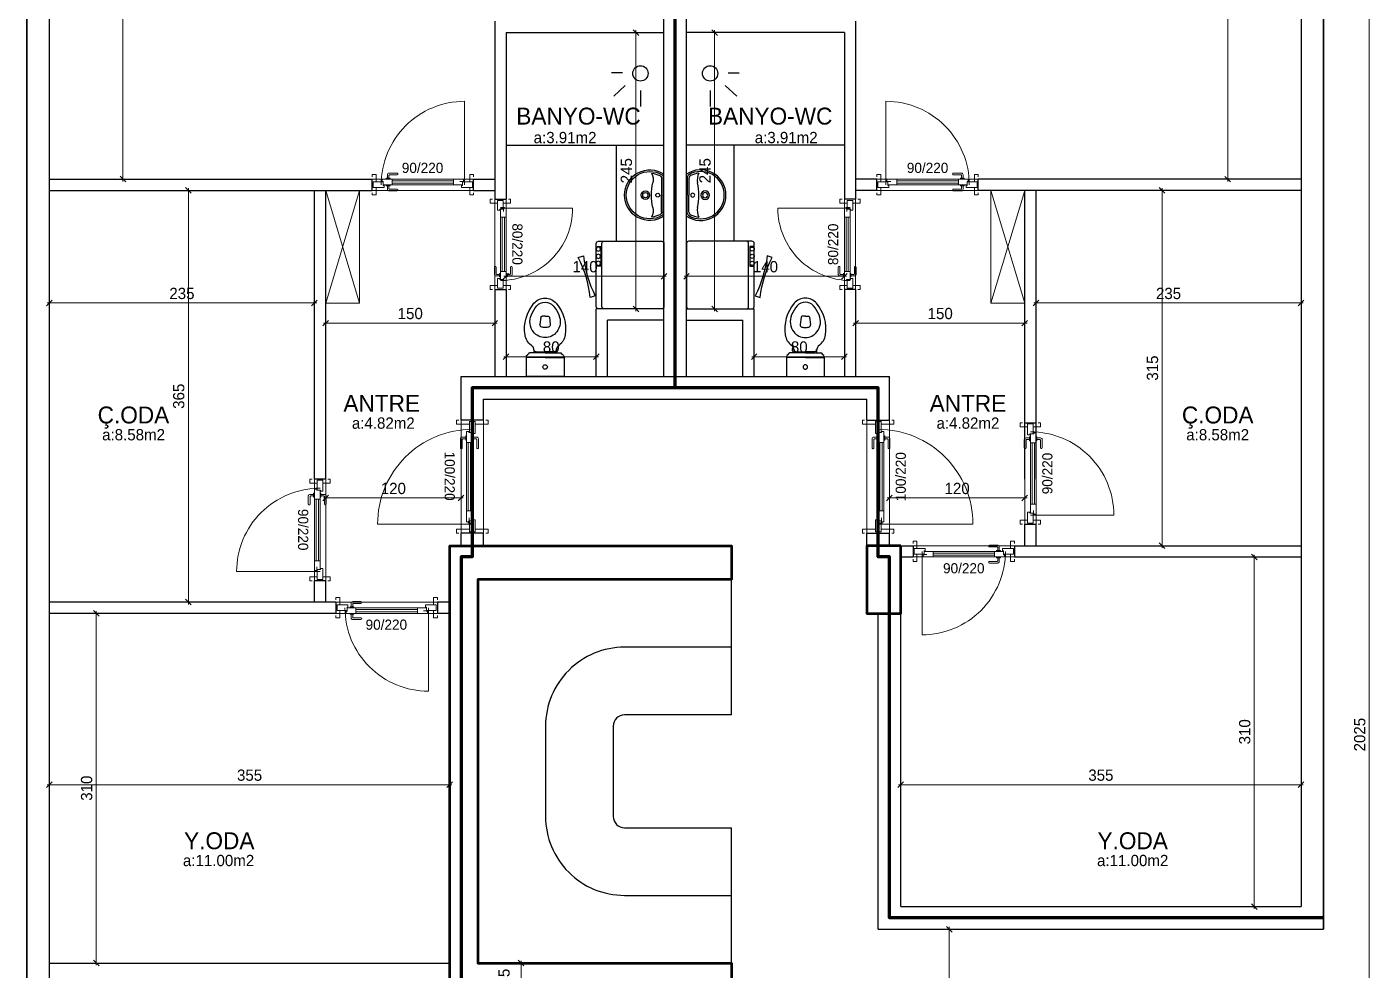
# Model space of a CAD drawing. Header units: centimetres. Extents: x 562865 to 1310255, y -148070 to 32737.
# Drawn here: x 588820 to 590013, y -4711 to -3875 of the extents above; entities that cross this region are included whole.
import ezdxf
from ezdxf.enums import TextEntityAlignment as Align

# ---------------------------------------------------------------- set-up
doc = ezdxf.new("R2010")
doc.units = ezdxf.units.CM
doc.header["$LTSCALE"] = 2.5
doc.linetypes.add('DASHED', pattern=[0.25, 0.125, -0.125])
doc.layers.get('0').update_dxf_attribs({"color": 86})
for name, color, linetype, lineweight in [('1', 126, 'Continuous', 25), ('DUVAR', 4, 'Continuous', 30), ('duvar-kesim', 7, 'Continuous', 0), ('GÖRÜNÜŞLER', 96, 'Continuous', 25), ('iç ölçü', 106, 'Continuous', 18), ('kapi', 9, 'Continuous', 0), ('kolon', 1, 'Continuous', 53)]:
    doc.layers.add(name, color=color, linetype=linetype, lineweight=lineweight)
for name, color, linetype in [('alan', 7, 'Continuous'), ('kapi-yazi', 7, 'Continuous'), ('mahal', 7, 'Continuous'), ('MERBAS', 231, 'Continuous')]:
    doc.layers.add(name, color=color, linetype=linetype)
doc.styles.add('PINAR', font='comic.ttf')
doc.dimstyles.new('TEMİZ ÖLÇÜ', dxfattribs={"dimtxt": 10, "dimasz": 5, "dimexe": 1.8, "dimexo": 0.625, "dimgap": 3, "dimtad": 1, "dimdec": 0, "dimrnd": 0.5, "dimzin": 1, "dimdsep": 46, "dimtxsty": 'PINAR', "dimblk": 'OBLIQUE', "dimcen": 0.9, "dimdle": 2, "dimclrd": 256, "dimclre": 256, "dimclrt": 7, "dimadec": 0, "dimazin": 0, "dimtfac": 1, "dimtdec": 0, "dimtofl": 0, "dimtmove": 2, "dimatfit": 2, "dimfxl": 10, "dimfxlon": 1, "dimlwd": -1, "dimlwe": -1, "dimarcsym": 0})

# ---------------------------------------------------------------- blocks, each defined once
blk = doc.blocks.new('_Oblique')
at = {"color": 0, "linetype": 'ByBlock', "lineweight": -2}
blk.add_line((-0.5, -0.5), (0.5, 0.5), dxfattribs=at)
blk = doc.blocks.new('*D299')
at = {"layer": 'Defpoints', "color": 0}
for p in [(589253.9, -4704.5), (589258.1, -4704.5), (589253.9, -4729.5)]:
    blk.add_point(p, dxfattribs=at)
at = {"layer": 'iç ölçü'}
for p, q in [((589254.5, -4704.5), (589259.9, -4704.5)), ((589258.1, -4731.5), (589258.1, -4702.5)), ((589254.5, -4729.5), (589259.9, -4729.5))]:
    blk.add_line(p, q, dxfattribs=at)
at = {"layer": 'iç ölçü', "linetype": 'ByBlock', "xscale": 5, "yscale": 5, "zscale": 5}
for p, rotation in [((589258.1, -4704.5), 90), ((589258.1, -4729.5), 270)]:
    blk.add_blockref('_Oblique', p, dxfattribs=dict(at, rotation=rotation))
at = {"layer": 'iç ölçü', "color": 7, "insert": (589243, -4717), "char_height": 10, "attachment_point": 5, "rotation": 90, "style": 'PINAR'}
blk.add_mtext('25', dxfattribs=at)
blk = doc.blocks.new('Klozet-1')
for p, q in [((16.75, 0), (-16.75, 0)), ((16.75, -17.5), (16.75, 0)), ((-16.75, -17.5), (-16.75, 0)), ((0, -17), (-16.75, -17)), ((0, -21), (-13.8398, -21)), ((-10, -23), (-10, -21)), ((-8.0157, -22.0272), (0, -22.0272)), ((0, -17), (16.75, -17)), ((0, -21), (13.8397, -21)), ((8.0156, -22.0272), (0, -22.0272)), ((10, -23), (10, -21)), ((-3.7475, -52.5499), (-4.5772, -46.068)), ((3.7475, -52.5499), (4.5771, -46.068)), ((0, -53.5), (-2.7488, -53.5)), ((0, -53.5), (2.7487, -53.5))]:
    blk.add_line(p, q)
for centre, radius, start, end in [((0, -8.5), 2, 90, 270), ((0, -8.5), 2, 270, 90), ((-14.75, -17.5), 2, 180, 245.214224), ((-16.6366, -21.5854), 2.5, 21.212156, 65.214224), ((-13.8398, -20.5), 0.5, 201.212156, 270), ((-16, -23), 6, 306.869898, 0), ((-8.0157, -24.0272), 2, 90, 176.416678), ((8.0156, -24.0272), 2, 3.583322, 90), ((16, -23), 6, 180, 233.130102), ((13.8397, -20.5), 0.5, 270, 338.787844), ((16.6365, -21.5854), 2.5, 114.785776, 158.787844), ((14.75, -17.5), 2, 294.785776, 0), ((-4, -39), 14, 126.869898, 171.135952), ((0, -47.5), 13, 90, 142.16423), ((0, -47.5), 13, 37.83577, 90), ((4, -39), 14, 8.864048, 53.130102), ((16.7492, -42.2359), 35, 171.135952, 220.418686), ((1.5795, -48.7268), 15, 142.16423, 203.165473), ((-2.5933, -45.8141), 2, 103.10266, 187.293703), ((0.8071, -60.4236), 17, 92.721352, 103.10266), ((-0.8072, -60.4236), 17, 76.89734, 87.278648), ((2.5933, -45.8141), 2, 352.706297, 76.89734), ((-16.7492, -42.2359), 35, 319.581314, 8.864048), ((-1.5796, -48.7268), 15, 336.834527, 37.83577), ((16.7492, -42.2359), 31.5, 203.165473, 220.418686), ((-2.7488, -52.5), 1, 182.862405, 270), ((2.7487, -52.5), 1, 270, 357.137595), ((-16.7492, -42.2359), 31.5, 319.581314, 336.834527), ((0, -56.5), 13, 220.418686, 270), ((0, -56.5), 9.5, 220.418686, 270), ((0, -56.5), 9.5, 270, 319.581314), ((0, -56.5), 13, 270, 319.581314)]:
    blk.add_arc(centre, radius, start, end)
blk = doc.blocks.new('Lav-1')
for p, q in [((-18.7083, 0), (18.7083, 0)), ((-15.105, -2.2), (0, -2.2)), ((15.105, -2.2), (0, -2.2))]:
    blk.add_line(p, q)
at = {"color": 8}
for p in [(-15.9925, -0.7), (15.9925, -0.7)]:
    blk.add_line(p, (0, -0.7), dxfattribs=at)
for centre, radius, start, end in [((0, -12.5), 22.5, 146.251011, 270), ((0, -12.5), 22.5, 270, 33.748989), ((0, -12.5), 19.5, 152.688782, 175.764074), ((-13.5377, -21.504), 12, 77.387843, 119.499625), ((-15.105, -4.7), 2.5, 90, 152.688782), ((0, 39), 50, 257.387843, 270), ((0, 39), 50, 270, 282.612157), ((13.5377, -21.504), 12, 60.500375, 102.612157), ((15.105, -4.7), 2.5, 27.311218, 90), ((0, -12.5), 19.5, 4.235926, 27.311218)]:
    blk.add_arc(centre, radius, start, end)
for centre, radius, start, end in [((0, -12.5), 21, 149.821029, 270), ((-15.9925, -3.2), 2.5, 90, 149.821029), ((0, -5.5), 1.75, 90, 270), ((0, -12.5), 21, 270, 30.178971), ((0, -5.5), 1.75, 270, 90), ((15.9925, -3.2), 2.5, 30.178971, 90), ((0, -16.5), 3.75, 90, 270), ((0, -16.5), 2.3, 90, 270), ((0, -16.5), 3.75, 270, 90), ((0, -16.5), 2.3, 270, 90)]:
    blk.add_arc(centre, radius, start, end, dxfattribs=at)
blk = doc.blocks.new('C.Mak')
at = {"color": 8}
for p, q in [((25.7, -56.1), (8.1, -56.1)), ((8.1, -56.1), (8.1, -59.3)), ((25.7, -59.3), (25.7, -56.1))]:
    blk.add_line(p, q, dxfattribs=at)
blk.add_lwpolyline([(-27.7, 0, 0.414214), (-29.7, -2), (-29.7, -58, 0.414214), (-27.7, -60), (28.2, -60, 0.414214), (30.3, -58), (30.3, -2, 0.414214), (28.2, 0)], format="xyb", close=True)
blk.add_lwpolyline([(-29.7, -53, 0.414214), (-27.7, -55), (28.2, -55, 0.414214), (30.3, -53)], format="xyb")
blk.add_lwpolyline([(15.9, -76), (17.2, -71.4, -0.091234), (-18.2, -60.9), (-19.5, -65.4, -0.091234)], format="xyb", close=True, dxfattribs=at)
for centre in [(10.7, -58.2), (16.9, -58.2), (23.3, -58.2)]:
    blk.add_circle(centre, 1.82, dxfattribs=at)
blk = doc.blocks.new('fm-door1')
at = {"linetype": 'Continuous'}
for p, q in [((0, 25), (0, -25)), ((100, 25), (0, 25)), ((80, 32), (80, 0)), ((84, 28), (128, 28)), ((90, 50), (910, 50)), ((90, 50), (90, 30)), ((100, 30), (90, 30)), ((100, 30), (100, -5)), ((100, 30), (100, -5)), ((100, 0), (900, 0)), ((190, 50), (190, 0)), ((810, 50), (810, 0)), ((910, 30), (900, 30)), ((900, 30), (900, -5)), ((900, 25), (1000, 25)), ((910, 50), (910, 30)), ((1000, 25), (1000, -25)), ((110, -25), (0, -25)), ((100, -5), (110, -5)), ((110, -5), (100, -5)), ((110, -5), (110, -25)), ((110, -25), (110, -5)), ((890, -25), (890, -5)), ((890, -5), (900, -5)), ((890, -25), (1000, -25))]:
    blk.add_line(p, q, dxfattribs=at)
at = {"color": 8, "linetype": 'Continuous'}
for p, q in [((190, 35), (810, 35)), ((190, 15), (810, 15))]:
    blk.add_line(p, q, dxfattribs=at)
at = {"linetype": 'Continuous'}
for points in [[(858, 58), (858, 89, 0.414214), (842, 104), (759, 104, 1), (759, 89), (835, 89, -0.414214), (842, 81), (842, 58)], [(858, -8), (858, -39, -0.414214), (842, -54), (759, -54, -1), (759, -39), (835, -39, 0.414214), (842, -31), (842, -8)]]:
    blk.add_lwpolyline(points, format="xyb", dxfattribs=at)
for points in [[(869, 50), (869, 58), (831, 58), (831, 50)], [(869, 0), (869, -8), (831, -8), (831, 0)]]:
    blk.add_lwpolyline(points, dxfattribs=at)
blk.add_circle((84, 32), 4.26, dxfattribs=at)
blk = doc.blocks.new('*D288')
at = {"layer": 'Defpoints', "color": 0}
for p in [(589714.8, -4109.4), (589949.8, -4109.4), (589949.8, -4119.3)]:
    blk.add_point(p, dxfattribs=at)
at = {"layer": 'iç ölçü'}
for p, q in [((589714.8, -4114.3), (589714.8, -4121.1)), ((589949.8, -4114.3), (589949.8, -4121.1)), ((589712.8, -4119.3), (589951.8, -4119.3))]:
    blk.add_line(p, q, dxfattribs=at)
at = {"layer": 'iç ölçü', "linetype": 'ByBlock', "xscale": 5, "yscale": 5, "zscale": 5, "rotation": 180}
blk.add_blockref('_Oblique', (589714.8, -4119.3), dxfattribs=at)
at = {"layer": 'iç ölçü', "linetype": 'ByBlock', "xscale": 5, "yscale": 5, "zscale": 5}
blk.add_blockref('_Oblique', (589949.8, -4119.3), dxfattribs=at)
at = {"layer": 'iç ölçü', "color": 7, "insert": (589832.3, -4110.9), "char_height": 10, "attachment_point": 5, "style": 'PINAR'}
blk.add_mtext('235', dxfattribs=at)
blk = doc.blocks.new('*D289')
at = {"layer": 'Defpoints', "color": 0}
for p in [(589897.3, -4019.5), (589826.6, -4334.5), (589897.3, -4334.5)]:
    blk.add_point(p, dxfattribs=at)
at = {"layer": 'iç ölçü'}
for p, q in [((589831.6, -4019.5), (589824.8, -4019.5)), ((589826.6, -4017.5), (589826.6, -4336.5)), ((589831.6, -4334.5), (589824.8, -4334.5))]:
    blk.add_line(p, q, dxfattribs=at)
at = {"layer": 'iç ölçü', "linetype": 'ByBlock', "xscale": 5, "yscale": 5, "zscale": 5}
for p, rotation in [((589826.6, -4019.5), 90), ((589826.6, -4334.5), 270)]:
    blk.add_blockref('_Oblique', p, dxfattribs=dict(at, rotation=rotation))
at = {"layer": 'iç ölçü', "color": 7, "insert": (589818.1, -4177), "char_height": 10, "attachment_point": 5, "rotation": 90, "style": 'PINAR'}
blk.add_mtext('315', dxfattribs=at)
blk = doc.blocks.new('*D290')
at = {"layer": 'Defpoints', "color": 0}
for p in [(589554.8, -4135.1), (589704.8, -4135.1), (589704.8, -4137.2)]:
    blk.add_point(p, dxfattribs=at)
at = {"layer": 'iç ölçü'}
for p, q in [((589552.8, -4137.2), (589706.8, -4137.2)), ((589554.8, -4135.7), (589554.8, -4139)), ((589704.8, -4135.7), (589704.8, -4139))]:
    blk.add_line(p, q, dxfattribs=at)
at = {"layer": 'iç ölçü', "linetype": 'ByBlock', "xscale": 5, "yscale": 5, "zscale": 5, "rotation": 180}
blk.add_blockref('_Oblique', (589554.8, -4137.2), dxfattribs=at)
at = {"layer": 'iç ölçü', "linetype": 'ByBlock', "xscale": 5, "yscale": 5, "zscale": 5}
blk.add_blockref('_Oblique', (589704.8, -4137.2), dxfattribs=at)
at = {"layer": 'iç ölçü', "color": 7, "insert": (589629.8, -4128.7), "char_height": 10, "attachment_point": 5, "style": 'PINAR'}
blk.add_mtext('150', dxfattribs=at)
blk = doc.blocks.new('*D291')
at = {"layer": 'Defpoints', "color": 0}
for p in [(589904.2, -4344.5), (589904.2, -4654.5), (589908.3, -4654.5)]:
    blk.add_point(p, dxfattribs=at)
at = {"layer": 'iç ölçü'}
for p, q in [((589908.3, -4342.5), (589908.3, -4656.5)), ((589904.8, -4344.5), (589910.1, -4344.5)), ((589904.8, -4654.5), (589910.1, -4654.5))]:
    blk.add_line(p, q, dxfattribs=at)
at = {"layer": 'iç ölçü', "linetype": 'ByBlock', "xscale": 5, "yscale": 5, "zscale": 5}
for p, rotation in [((589908.3, -4344.5), 90), ((589908.3, -4654.5), 270)]:
    blk.add_blockref('_Oblique', p, dxfattribs=dict(at, rotation=rotation))
at = {"layer": 'iç ölçü', "color": 7, "insert": (589899.9, -4499.5), "char_height": 10, "attachment_point": 5, "rotation": 90, "style": 'PINAR'}
blk.add_mtext('310', dxfattribs=at)
blk = doc.blocks.new('*D292')
at = {"layer": 'Defpoints', "color": 0}
for p in [(589594.8, -4546.5), (589594.8, -4585.2), (589949.8, -4589.8)]:
    blk.add_point(p, dxfattribs=at)
at = {"layer": 'iç ölçü'}
for p, q in [((589594.8, -4551.5), (589594.8, -4544.7)), ((589949.8, -4551.5), (589949.8, -4544.7)), ((589951.8, -4546.5), (589592.8, -4546.5))]:
    blk.add_line(p, q, dxfattribs=at)
at = {"layer": 'iç ölçü', "linetype": 'ByBlock', "xscale": 5, "yscale": 5, "zscale": 5, "rotation": 180}
blk.add_blockref('_Oblique', (589594.8, -4546.5), dxfattribs=at)
at = {"layer": 'iç ölçü', "linetype": 'ByBlock', "xscale": 5, "yscale": 5, "zscale": 5}
blk.add_blockref('_Oblique', (589949.8, -4546.5), dxfattribs=at)
at = {"layer": 'iç ölçü', "color": 7, "insert": (589772.3, -4538), "char_height": 10, "attachment_point": 5, "style": 'PINAR'}
blk.add_mtext('355', dxfattribs=at)
blk = doc.blocks.new('*D293')
at = {"layer": 'Defpoints', "color": 0}
for p in [(589404.8, -4086.6), (589544.8, -4092.7), (589544.8, -4095.6)]:
    blk.add_point(p, dxfattribs=at)
at = {"layer": 'iç ölçü'}
for p, q in [((589404.8, -4090.6), (589404.8, -4097.4)), ((589402.8, -4095.6), (589546.8, -4095.6)), ((589544.8, -4093.3), (589544.8, -4097.4))]:
    blk.add_line(p, q, dxfattribs=at)
at = {"layer": 'iç ölçü', "linetype": 'ByBlock', "xscale": 5, "yscale": 5, "zscale": 5, "rotation": 180}
blk.add_blockref('_Oblique', (589404.8, -4095.6), dxfattribs=at)
at = {"layer": 'iç ölçü', "linetype": 'ByBlock', "xscale": 5, "yscale": 5, "zscale": 5}
blk.add_blockref('_Oblique', (589544.8, -4095.6), dxfattribs=at)
at = {"layer": 'iç ölçü', "color": 7, "insert": (589474.8, -4087.2), "char_height": 10, "attachment_point": 5, "style": 'PINAR'}
blk.add_mtext('140', dxfattribs=at)
blk = doc.blocks.new('*D294')
at = {"layer": 'Defpoints', "color": 0}
for p in [(589584.8, -4184.5), (589704.8, -4184.5), (589704.8, -4292.2)]:
    blk.add_point(p, dxfattribs=at)
at = {"layer": 'iç ölçü'}
for p, q in [((589582.8, -4292.2), (589706.8, -4292.2)), ((589584.8, -4287.2), (589584.8, -4294)), ((589704.8, -4287.2), (589704.8, -4294))]:
    blk.add_line(p, q, dxfattribs=at)
at = {"layer": 'iç ölçü', "linetype": 'ByBlock', "xscale": 5, "yscale": 5, "zscale": 5, "rotation": 180}
blk.add_blockref('_Oblique', (589584.8, -4292.2), dxfattribs=at)
at = {"layer": 'iç ölçü', "linetype": 'ByBlock', "xscale": 5, "yscale": 5, "zscale": 5}
blk.add_blockref('_Oblique', (589704.8, -4292.2), dxfattribs=at)
at = {"layer": 'iç ölçü', "color": 7, "insert": (589644.8, -4283.8), "char_height": 10, "attachment_point": 5, "style": 'PINAR'}
blk.add_mtext('120', dxfattribs=at)
blk = doc.blocks.new('*D266')
at = {"layer": 'Defpoints', "color": 0}
for p in [(589426.7, -3879.5), (589429.7, -3879.5), (589426.7, -4124.5)]:
    blk.add_point(p, dxfattribs=at)
at = {"layer": 'iç ölçü'}
for p, q in [((589427.3, -3879.5), (589431.5, -3879.5)), ((589429.7, -4126.5), (589429.7, -3877.5)), ((589427.3, -4124.5), (589431.5, -4124.5))]:
    blk.add_line(p, q, dxfattribs=at)
at = {"layer": 'iç ölçü', "linetype": 'ByBlock', "xscale": 5, "yscale": 5, "zscale": 5}
for p, rotation in [((589429.7, -3879.5), 90), ((589429.7, -4124.5), 270)]:
    blk.add_blockref('_Oblique', p, dxfattribs=dict(at, rotation=rotation))
at = {"layer": 'iç ölçü', "color": 7, "insert": (589421.2, -4002), "char_height": 10, "attachment_point": 5, "rotation": 90, "style": 'PINAR'}
blk.add_mtext('245', dxfattribs=at)
blk = doc.blocks.new('*D267')
at = {"layer": 'Defpoints', "color": 0}
for p in [(589464.8, -4154.5), (589544.8, -4154.5), (589544.8, -4166.9)]:
    blk.add_point(p, dxfattribs=at)
at = {"layer": 'iç ölçü'}
for p, q in [((589464.8, -4161.9), (589464.8, -4168.7)), ((589544.8, -4161.9), (589544.8, -4168.7)), ((589462.8, -4166.9), (589546.8, -4166.9))]:
    blk.add_line(p, q, dxfattribs=at)
at = {"layer": 'iç ölçü', "linetype": 'ByBlock', "xscale": 5, "yscale": 5, "zscale": 5, "rotation": 180}
blk.add_blockref('_Oblique', (589464.8, -4166.9), dxfattribs=at)
at = {"layer": 'iç ölçü', "linetype": 'ByBlock', "xscale": 5, "yscale": 5, "zscale": 5}
blk.add_blockref('_Oblique', (589544.8, -4166.9), dxfattribs=at)
at = {"layer": 'iç ölçü', "color": 7, "insert": (589504.8, -4158.4), "char_height": 10, "attachment_point": 5, "style": 'PINAR'}
blk.add_mtext('80', dxfattribs=at)
blk = doc.blocks.new('*D318')
at = {"layer": 'Defpoints', "color": 0}
for p in [(589859.92, -3509.52), (589884.74, -3509.52), (589859.92, -4009.52)]:
    blk.add_point(p, dxfattribs=at)
at = {"layer": 'iç ölçü'}
for p, q in [((589879.74, -3509.52), (589886.54, -3509.52)), ((589884.74, -4011.52), (589884.74, -3507.52)), ((589879.74, -4009.52), (589886.54, -4009.52))]:
    blk.add_line(p, q, dxfattribs=at)
at = {"layer": 'iç ölçü', "linetype": 'ByBlock', "xscale": 5, "yscale": 5, "zscale": 5}
for p, rotation in [((589884.74, -3509.52), 90), ((589884.74, -4009.52), 270)]:
    blk.add_blockref('_Oblique', p, dxfattribs=dict(at, rotation=rotation))
at = {"layer": 'iç ölçü', "color": 7, "insert": (589876.266387, -3759.52), "char_height": 10, "attachment_point": 5, "rotation": 90, "style": 'PINAR'}
blk.add_mtext('500', dxfattribs=at)
blk = doc.blocks.new('*D323')
at = {"layer": 'Defpoints', "color": 0}
for p in [(588839.8, -4109.4), (589074.8, -4109.4), (588839.8, -4119.3)]:
    blk.add_point(p, dxfattribs=at)
at = {"layer": 'iç ölçü'}
for p, q in [((588839.8, -4114.3), (588839.8, -4121.1)), ((589074.8, -4114.3), (589074.8, -4121.1)), ((589076.8, -4119.3), (588837.8, -4119.3))]:
    blk.add_line(p, q, dxfattribs=at)
at = {"layer": 'iç ölçü', "linetype": 'ByBlock', "xscale": 5, "yscale": 5, "zscale": 5, "rotation": 180}
blk.add_blockref('_Oblique', (588839.8, -4119.3), dxfattribs=at)
at = {"layer": 'iç ölçü', "linetype": 'ByBlock', "xscale": 5, "yscale": 5, "zscale": 5}
blk.add_blockref('_Oblique', (589074.8, -4119.3), dxfattribs=at)
at = {"layer": 'iç ölçü', "color": 7, "insert": (588957.3, -4110.9), "char_height": 10, "attachment_point": 5, "style": 'PINAR'}
blk.add_mtext('235', dxfattribs=at)
blk = doc.blocks.new('*D324')
at = {"layer": 'Defpoints', "color": 0}
for p in [(588892.3, -4019.5), (588892.3, -4384.5), (588963, -4384.5)]:
    blk.add_point(p, dxfattribs=at)
at = {"layer": 'iç ölçü'}
for p, q in [((588958, -4019.5), (588964.8, -4019.5)), ((588963, -4017.5), (588963, -4386.5)), ((588958, -4384.5), (588964.8, -4384.5))]:
    blk.add_line(p, q, dxfattribs=at)
at = {"layer": 'iç ölçü', "linetype": 'ByBlock', "xscale": 5, "yscale": 5, "zscale": 5}
for p, rotation in [((588963, -4019.5), 90), ((588963, -4384.5), 270)]:
    blk.add_blockref('_Oblique', p, dxfattribs=dict(at, rotation=rotation))
at = {"layer": 'iç ölçü', "color": 7, "insert": (588954.5, -4202), "char_height": 10, "attachment_point": 5, "rotation": 90, "style": 'PINAR'}
blk.add_mtext('365', dxfattribs=at)
blk = doc.blocks.new('*D325')
at = {"layer": 'Defpoints', "color": 0}
for p in [(589084.8, -4135.1), (589084.8, -4137.2), (589234.8, -4135.1)]:
    blk.add_point(p, dxfattribs=at)
at = {"layer": 'iç ölçü'}
for p, q in [((589236.8, -4137.2), (589082.8, -4137.2)), ((589084.8, -4135.7), (589084.8, -4139)), ((589234.8, -4135.7), (589234.8, -4139))]:
    blk.add_line(p, q, dxfattribs=at)
at = {"layer": 'iç ölçü', "linetype": 'ByBlock', "xscale": 5, "yscale": 5, "zscale": 5, "rotation": 180}
blk.add_blockref('_Oblique', (589084.8, -4137.2), dxfattribs=at)
at = {"layer": 'iç ölçü', "linetype": 'ByBlock', "xscale": 5, "yscale": 5, "zscale": 5}
blk.add_blockref('_Oblique', (589234.8, -4137.2), dxfattribs=at)
at = {"layer": 'iç ölçü', "color": 7, "insert": (589159.8, -4128.7), "char_height": 10, "attachment_point": 5, "style": 'PINAR'}
blk.add_mtext('150', dxfattribs=at)
blk = doc.blocks.new('*D326')
at = {"layer": 'Defpoints', "color": 0}
for p in [(588885.4, -4394.5), (588881.3, -4704.5), (588885.4, -4704.5)]:
    blk.add_point(p, dxfattribs=at)
at = {"layer": 'iç ölçü'}
for p, q in [((588884.8, -4394.5), (588879.5, -4394.5)), ((588881.3, -4392.5), (588881.3, -4706.5)), ((588884.8, -4704.5), (588879.5, -4704.5))]:
    blk.add_line(p, q, dxfattribs=at)
at = {"layer": 'iç ölçü', "linetype": 'ByBlock', "xscale": 5, "yscale": 5, "zscale": 5}
for p, rotation in [((588881.3, -4394.5), 90), ((588881.3, -4704.5), 270)]:
    blk.add_blockref('_Oblique', p, dxfattribs=dict(at, rotation=rotation))
at = {"layer": 'iç ölçü', "color": 7, "insert": (588872.8, -4549.5), "char_height": 10, "attachment_point": 5, "rotation": 90, "style": 'PINAR'}
blk.add_mtext('310', dxfattribs=at)
blk = doc.blocks.new('*D327')
at = {"layer": 'Defpoints', "color": 0}
for p in [(589194.8, -4546.5), (588839.8, -4589.8), (589194.8, -4585.2)]:
    blk.add_point(p, dxfattribs=at)
at = {"layer": 'iç ölçü'}
for p, q in [((588839.8, -4551.5), (588839.8, -4544.7)), ((589194.8, -4551.5), (589194.8, -4544.7)), ((588837.8, -4546.5), (589196.8, -4546.5))]:
    blk.add_line(p, q, dxfattribs=at)
at = {"layer": 'iç ölçü', "linetype": 'ByBlock', "xscale": 5, "yscale": 5, "zscale": 5, "rotation": 180}
blk.add_blockref('_Oblique', (588839.8, -4546.5), dxfattribs=at)
at = {"layer": 'iç ölçü', "linetype": 'ByBlock', "xscale": 5, "yscale": 5, "zscale": 5}
blk.add_blockref('_Oblique', (589194.8, -4546.5), dxfattribs=at)
at = {"layer": 'iç ölçü', "color": 7, "insert": (589017.3, -4538), "char_height": 10, "attachment_point": 5, "style": 'PINAR'}
blk.add_mtext('355', dxfattribs=at)
blk = doc.blocks.new('*D328')
at = {"layer": 'Defpoints', "color": 0}
for p in [(589384.8, -4086.6), (589244.8, -4092.7), (589244.8, -4095.6)]:
    blk.add_point(p, dxfattribs=at)
at = {"layer": 'iç ölçü'}
for p, q in [((589384.8, -4090.6), (589384.8, -4097.4)), ((589386.8, -4095.6), (589242.8, -4095.6)), ((589244.8, -4093.3), (589244.8, -4097.4))]:
    blk.add_line(p, q, dxfattribs=at)
at = {"layer": 'iç ölçü', "linetype": 'ByBlock', "xscale": 5, "yscale": 5, "zscale": 5, "rotation": 180}
blk.add_blockref('_Oblique', (589244.8, -4095.6), dxfattribs=at)
at = {"layer": 'iç ölçü', "linetype": 'ByBlock', "xscale": 5, "yscale": 5, "zscale": 5}
blk.add_blockref('_Oblique', (589384.8, -4095.6), dxfattribs=at)
at = {"layer": 'iç ölçü', "color": 7, "insert": (589314.8, -4087.2), "char_height": 10, "attachment_point": 5, "style": 'PINAR'}
blk.add_mtext('140', dxfattribs=at)
blk = doc.blocks.new('*D329')
at = {"layer": 'Defpoints', "color": 0}
for p in [(589084.8, -4184.5), (589204.8, -4184.5), (589084.8, -4292.2)]:
    blk.add_point(p, dxfattribs=at)
at = {"layer": 'iç ölçü'}
for p, q in [((589206.8, -4292.2), (589082.8, -4292.2)), ((589084.8, -4287.2), (589084.8, -4294)), ((589204.8, -4287.2), (589204.8, -4294))]:
    blk.add_line(p, q, dxfattribs=at)
at = {"layer": 'iç ölçü', "linetype": 'ByBlock', "xscale": 5, "yscale": 5, "zscale": 5, "rotation": 180}
blk.add_blockref('_Oblique', (589084.8, -4292.2), dxfattribs=at)
at = {"layer": 'iç ölçü', "linetype": 'ByBlock', "xscale": 5, "yscale": 5, "zscale": 5}
blk.add_blockref('_Oblique', (589204.8, -4292.2), dxfattribs=at)
at = {"layer": 'iç ölçü', "color": 7, "insert": (589144.8, -4283.8), "char_height": 10, "attachment_point": 5, "style": 'PINAR'}
blk.add_mtext('120', dxfattribs=at)
blk = doc.blocks.new('*D330')
at = {"layer": 'Defpoints', "color": 0}
for p in [(589360, -3879.5), (589362.9, -3879.5), (589362.9, -4124.5)]:
    blk.add_point(p, dxfattribs=at)
at = {"layer": 'iç ölçü'}
for p, q in [((589362.3, -3879.5), (589358.2, -3879.5)), ((589360, -4126.5), (589360, -3877.5)), ((589362.3, -4124.5), (589358.2, -4124.5))]:
    blk.add_line(p, q, dxfattribs=at)
at = {"layer": 'iç ölçü', "linetype": 'ByBlock', "xscale": 5, "yscale": 5, "zscale": 5}
for p, rotation in [((589360, -3879.5), 90), ((589360, -4124.5), 270)]:
    blk.add_blockref('_Oblique', p, dxfattribs=dict(at, rotation=rotation))
at = {"layer": 'iç ölçü', "color": 7, "insert": (589351.5, -4002), "char_height": 10, "attachment_point": 5, "rotation": 90, "style": 'PINAR'}
blk.add_mtext('245', dxfattribs=at)
blk = doc.blocks.new('*D331')
at = {"layer": 'Defpoints', "color": 0}
for p in [(589244.8, -4154.5), (589324.8, -4154.5), (589244.8, -4166.9)]:
    blk.add_point(p, dxfattribs=at)
at = {"layer": 'iç ölçü'}
for p, q in [((589244.8, -4161.9), (589244.8, -4168.7)), ((589324.8, -4161.9), (589324.8, -4168.7)), ((589326.8, -4166.9), (589242.8, -4166.9))]:
    blk.add_line(p, q, dxfattribs=at)
at = {"layer": 'iç ölçü', "linetype": 'ByBlock', "xscale": 5, "yscale": 5, "zscale": 5, "rotation": 180}
blk.add_blockref('_Oblique', (589244.8, -4166.9), dxfattribs=at)
at = {"layer": 'iç ölçü', "linetype": 'ByBlock', "xscale": 5, "yscale": 5, "zscale": 5}
blk.add_blockref('_Oblique', (589324.8, -4166.9), dxfattribs=at)
at = {"layer": 'iç ölçü', "color": 7, "insert": (589284.8, -4158.4), "char_height": 10, "attachment_point": 5, "style": 'PINAR'}
blk.add_mtext('80', dxfattribs=at)
blk = doc.blocks.new('*D322')
at = {"layer": 'Defpoints', "color": 0}
for p in [(588904.9, -3509.5), (588929.7, -3509.5), (588929.7, -4009.5)]:
    blk.add_point(p, dxfattribs=at)
at = {"layer": 'iç ölçü'}
for p, q in [((588909.9, -3509.5), (588903.1, -3509.5)), ((588904.9, -4011.5), (588904.9, -3507.5)), ((588909.9, -4009.5), (588903.1, -4009.5))]:
    blk.add_line(p, q, dxfattribs=at)
at = {"layer": 'iç ölçü', "linetype": 'ByBlock', "xscale": 5, "yscale": 5, "zscale": 5}
for p, rotation in [((588904.9, -3509.5), 90), ((588904.9, -4009.5), 270)]:
    blk.add_blockref('_Oblique', p, dxfattribs=dict(at, rotation=rotation))
at = {"layer": 'iç ölçü', "color": 7, "insert": (588896.4, -3759.5), "char_height": 10, "attachment_point": 5, "rotation": 90, "style": 'PINAR'}
blk.add_mtext('500', dxfattribs=at)
blk = doc.blocks.new('*D333')
at = {"layer": 'Defpoints', "color": 0}
for p in [(589614.9, -4674.5), (589614.9, -4824.5), (589637.8, -4824.5)]:
    blk.add_point(p, dxfattribs=at)
at = {"layer": 'iç ölçü'}
for p, q in [((589632.8, -4674.5), (589639.6, -4674.5)), ((589637.8, -4672.5), (589637.8, -4826.5)), ((589632.8, -4824.5), (589639.6, -4824.5))]:
    blk.add_line(p, q, dxfattribs=at)
at = {"layer": 'iç ölçü', "linetype": 'ByBlock', "xscale": 5, "yscale": 5, "zscale": 5}
for p, rotation in [((589637.8, -4674.5), 90), ((589637.8, -4824.5), 270)]:
    blk.add_blockref('_Oblique', p, dxfattribs=dict(at, rotation=rotation))
at = {"layer": 'iç ölçü', "color": 7, "insert": (589629.3, -4749.5), "char_height": 10, "attachment_point": 5, "rotation": 90, "style": 'PINAR'}
blk.add_mtext('150', dxfattribs=at)
blk = doc.blocks.new('*D595')
at = {"layer": 'Defpoints', "color": 0}
for p in [(589969.8, -3489.5), (589969.8, -5514.5), (590010.3, -5514.5)]:
    blk.add_point(p, dxfattribs=at)
at = {"layer": 'iç ölçü'}
for p, q in [((590005.3, -3489.5), (590012.1, -3489.5)), ((590010.3, -3487.5), (590010.3, -5516.5)), ((590005.3, -5514.5), (590012.1, -5514.5))]:
    blk.add_line(p, q, dxfattribs=at)
at = {"layer": 'iç ölçü', "linetype": 'ByBlock', "xscale": 5, "yscale": 5, "zscale": 5}
for p, rotation in [((590010.3, -3489.5), 90), ((590010.3, -5514.5), 270)]:
    blk.add_blockref('_Oblique', p, dxfattribs=dict(at, rotation=rotation))
at = {"layer": 'iç ölçü', "color": 7, "insert": (590001.9, -4502), "char_height": 10, "attachment_point": 5, "rotation": 90, "style": 'PINAR'}
blk.add_mtext('2025', dxfattribs=at)

msp = doc.modelspace()

# ---------------------------------------------------------------- linework, layer by layer
at = {"layer": '1', "linetype": 'DASHED', "ltscale": 20}
msp.add_line((589444.8, -4359.5), (589444.8, -4362.5), dxfattribs=at)
at = {"layer": 'DUVAR'}
for p, q in [((589384.8, -4184.5), (589384.8, -3509.5)), ((589404.8, -4184.5), (589404.8, -3509.5)), ((589234.8, -3869.5), (589234.8, -4027.3)), ((589554.8, -3869.5), (589554.8, -4027.3)), ((589244.8, -3879.5), (589384.8, -3879.5)), ((589244.8, -3879.5), (589244.8, -4027.3)), ((589544.8, -3879.5), (589404.8, -3879.5)), ((589544.8, -3879.5), (589544.8, -4027.3)), ((588839.8, -4009.5), (589126, -4009.5)), ((588839.8, -4019.5), (589126, -4019.5)), ((589074.8, -4275.5), (589074.8, -4019.5)), ((589084.8, -4275.5), (589084.8, -4019.5)), ((589126, -4019.5), (589126, -4009.5)), ((589216, -4009.5), (589234.8, -4009.5)), ((589216, -4019.5), (589216, -4009.5)), ((589216, -4019.5), (589234.8, -4019.5)), ((589573.6, -4009.5), (589554.8, -4009.5)), ((589573.6, -4019.5), (589554.8, -4019.5)), ((589573.6, -4019.5), (589573.6, -4009.5)), ((589949.8, -4009.5), (589663.6, -4009.5)), ((589663.6, -4019.5), (589663.6, -4009.5)), ((589949.8, -4019.5), (589663.6, -4019.5)), ((589704.8, -4275.5), (589704.8, -4019.5)), ((589714.8, -4275.5), (589714.8, -4019.5)), ((589234.8, -4027.3), (589244.8, -4027.3)), ((589554.8, -4027.3), (589544.8, -4027.3)), ((589234.8, -4107.3), (589234.8, -4184.5)), ((589234.8, -4107.3), (589244.8, -4107.3)), ((589244.8, -4107.3), (589244.8, -4184.5)), ((589544.8, -4107.3), (589544.8, -4184.5)), ((589554.8, -4107.3), (589544.8, -4107.3)), ((589554.8, -4107.3), (589554.8, -4184.5)), ((589384.8, -4124.5), (589324.8, -4124.5)), ((589324.8, -4184.5), (589324.8, -4124.5)), ((589404.8, -4124.5), (589464.8, -4124.5)), ((589464.8, -4184.5), (589464.8, -4124.5)), ((589384.8, -4134.5), (589334.8, -4134.5)), ((589334.8, -4184.5), (589334.8, -4134.5)), ((589404.8, -4134.5), (589454.8, -4134.5)), ((589454.8, -4184.5), (589454.8, -4134.5)), ((589204.8, -4184.5), (589584.8, -4184.5)), ((589204.8, -4223.3), (589204.8, -4184.5)), ((589584.8, -4223.3), (589584.8, -4184.5)), ((589224.8, -4204.5), (589564.8, -4204.5)), ((589224.8, -4223.3), (589224.8, -4204.5)), ((589564.8, -4223.3), (589564.8, -4204.5)), ((589224.8, -4223.3), (589204.8, -4223.3)), ((589564.8, -4223.3), (589584.8, -4223.3)), ((589704.8, -4225.5), (589714.8, -4225.5)), ((589084.8, -4275.5), (589074.8, -4275.5)), ((589704.8, -4334.5), (589704.8, -4315.5)), ((589704.8, -4315.5), (589714.8, -4315.5)), ((589714.8, -4334.5), (589714.8, -4315.5)), ((589204.8, -4334.5), (589204.8, -4323.3)), ((589224.8, -4323.3), (589204.8, -4323.3)), ((589224.8, -4334.5), (589224.8, -4323.3)), ((589564.8, -4334.5), (589564.8, -4323.3)), ((589564.8, -4323.3), (589584.8, -4323.3)), ((589584.8, -4334.5), (589584.8, -4323.3)), ((589594.8, -4334.5), (589605.7, -4334.5)), ((589605.7, -4334.5), (589605.7, -4344.5)), ((589695.7, -4334.5), (589949.8, -4334.5)), ((589695.7, -4334.5), (589695.7, -4344.5)), ((589594.8, -4344.5), (589605.7, -4344.5)), ((589695.7, -4344.5), (589949.8, -4344.5)), ((589074.8, -4384.5), (589074.8, -4365.5)), ((589084.8, -4365.5), (589074.8, -4365.5)), ((589084.8, -4384.5), (589084.8, -4365.5)), ((589093.9, -4384.5), (588839.8, -4384.5)), ((589093.9, -4384.5), (589093.9, -4394.5)), ((589194.8, -4384.5), (589183.9, -4384.5)), ((589183.9, -4384.5), (589183.9, -4394.5)), ((589093.9, -4394.5), (588839.8, -4394.5)), ((589194.8, -4394.5), (589183.9, -4394.5)), ((589574.8, -4674.5), (589574.8, -4394.5)), ((589594.8, -4654.5), (589594.8, -4394.5)), ((589594.8, -4654.5), (589949.8, -4654.5)), ((589574.8, -4674.5), (589969.8, -4674.5)), ((588839.8, -4704.5), (589194.8, -4704.5))]:
    msp.add_line(p, q, dxfattribs=at)
for points in [[(589969.8, -4674.5), (589969.8, -3489.5), (588819.8, -3489.5), (588819.8, -5514.5), (589969.8, -5514.5), (589969.8, -4824.5)], [(589969.8, -4824.5), (589969.8, -5514.5), (588819.8, -5514.5), (588819.8, -3489.5), (589969.8, -3489.5), (589969.8, -4674.5)], [(589949.8, -4844.5), (589949.8, -5494.5), (588839.8, -5494.5), (588839.8, -3509.5), (589949.8, -3509.5), (589949.8, -4654.5)]]:
    msp.add_lwpolyline(points, dxfattribs=at)
at = {"layer": 'duvar-kesim'}
for p, q in [((589216, -4009.5), (589126, -4009.5)), ((589216, -4019.5), (589126, -4019.5)), ((589573.6, -4009.5), (589663.6, -4009.5)), ((589573.6, -4019.5), (589663.6, -4019.5)), ((589234.8, -4027.3), (589234.8, -4107.3)), ((589244.8, -4027.3), (589244.8, -4107.3)), ((589544.8, -4027.3), (589544.8, -4107.3)), ((589554.8, -4027.3), (589554.8, -4107.3)), ((589204.8, -4323.3), (589204.8, -4223.3)), ((589224.8, -4323.3), (589224.8, -4223.3)), ((589564.8, -4323.3), (589564.8, -4223.3)), ((589584.8, -4323.3), (589584.8, -4223.3)), ((589704.8, -4315.5), (589704.8, -4225.5)), ((589714.8, -4315.5), (589714.8, -4225.5)), ((589074.8, -4365.5), (589074.8, -4275.5)), ((589084.8, -4365.5), (589084.8, -4275.5)), ((589605.7, -4334.5), (589695.7, -4334.5)), ((589605.7, -4344.5), (589695.7, -4344.5)), ((589183.9, -4384.5), (589093.9, -4384.5)), ((589183.9, -4394.5), (589093.9, -4394.5))]:
    msp.add_line(p, q, dxfattribs=at)
at = {"layer": 'GÖRÜNÜŞLER'}
for p, q in [((589348, -3915.3), (589338.2, -3915.3)), ((589441.6, -3915.3), (589451.5, -3915.3)), ((589350.4, -3926.5), (589340.2, -3936)), ((589363.9, -3930.9), (589363.9, -3945.2)), ((589425.7, -3930.9), (589425.7, -3945.2)), ((589439.2, -3926.5), (589449.4, -3936)), ((589244.8, -3979.5), (589384.8, -3979.5)), ((589342.6, -4064.5), (589342.6, -3979.5)), ((589544.8, -3979.5), (589404.8, -3979.5)), ((589447, -4064.5), (589447, -3979.5))]:
    msp.add_line(p, q, dxfattribs=at)
for centre in [(589363.9, -3915.7), (589425.7, -3915.7)]:
    msp.add_circle(centre, 6.78, dxfattribs=at)
at = {"layer": 'iç ölçü'}
for p, q in [((589084.8, -4119.5), (589114.8, -4019.5)), ((589084.8, -4019.5), (589114.8, -4119.5)), ((589114.8, -4019.5), (589114.8, -4119.5)), ((589674.8, -4019.5), (589674.8, -4119.5)), ((589704.8, -4119.5), (589674.8, -4019.5)), ((589704.8, -4019.5), (589674.8, -4119.5)), ((589114.8, -4119.5), (589084.8, -4119.5)), ((589674.8, -4119.5), (589704.8, -4119.5))]:
    msp.add_line(p, q, dxfattribs=at)
msp.add_lwpolyline([(589969.8, -4824.5), (589969.8, -5514.5), (588819.8, -5514.5), (588819.8, -3489.5), (589969.8, -3489.5), (589969.8, -4674.5)], dxfattribs=at)
at = {"layer": 'kapi'}
for points in [[(589208, -4014.5), (589208, -3940.5, 0.414214), (589134, -4014.5, 0.414214)], [(589581.6, -4014.5), (589581.6, -3940.5, -0.414214), (589655.6, -4014.5, -0.414214)], [(589239.8, -4035.3), (589303.8, -4035.3, -0.414214), (589239.8, -4099.3, -0.414214)], [(589549.8, -4035.3), (589485.8, -4035.3, 0.414214), (589549.8, -4099.3, 0.414214)], [(589214.8, -4315.3), (589130.8, -4315.3, -0.414214), (589214.8, -4231.3, -0.414214)], [(589574.8, -4315.3), (589658.8, -4315.3, 0.414214), (589574.8, -4231.3, 0.414214)], [(589709.8, -4307.5), (589783.8, -4307.5, 0.414214), (589709.8, -4233.5, 0.414214)], [(589079.8, -4357.5), (589005.8, -4357.5, -0.414214), (589079.8, -4283.5, -0.414214)], [(589613.7, -4339.5), (589613.7, -4413.5, 0.414214), (589687.7, -4339.5, 0.414214)], [(589175.9, -4389.5), (589175.9, -4463.5, -0.414214), (589101.9, -4389.5, -0.414214)]]:
    msp.add_lwpolyline(points, format="xyb", dxfattribs=at)
for points in [[(589126, -4007.5), (589126, -4005.5), (589129.5, -4005.5), (589129.5, -4012)], [(589216, -4007.5), (589216, -4005.5), (589212.5, -4005.5), (589212.5, -4012)], [(589573.6, -4007.5), (589573.6, -4005.5), (589577.1, -4005.5), (589577.1, -4012)], [(589663.6, -4007.5), (589663.6, -4005.5), (589660.1, -4005.5), (589660.1, -4012)], [(589126, -4021.5), (589126, -4023.5), (589129.5, -4023.5), (589129.5, -4017)], [(589216, -4021.5), (589216, -4023.5), (589212.5, -4023.5), (589212.5, -4017)], [(589573.6, -4021.5), (589573.6, -4023.5), (589577.1, -4023.5), (589577.1, -4017)], [(589663.6, -4021.5), (589663.6, -4023.5), (589660.1, -4023.5), (589660.1, -4017)], [(589232.8, -4027.3), (589230.8, -4027.3), (589230.8, -4030.8), (589237.3, -4030.8)], [(589246.8, -4027.3), (589248.8, -4027.3), (589248.8, -4030.8), (589242.3, -4030.8)], [(589542.8, -4027.3), (589540.8, -4027.3), (589540.8, -4030.8), (589547.3, -4030.8)], [(589556.8, -4027.3), (589558.8, -4027.3), (589558.8, -4030.8), (589552.3, -4030.8)], [(589232.8, -4107.3), (589230.8, -4107.3), (589230.8, -4103.8), (589237.3, -4103.8)], [(589246.8, -4107.3), (589248.8, -4107.3), (589248.8, -4103.8), (589242.3, -4103.8)], [(589542.8, -4107.3), (589540.8, -4107.3), (589540.8, -4103.8), (589547.3, -4103.8)], [(589556.8, -4107.3), (589558.8, -4107.3), (589558.8, -4103.8), (589552.3, -4103.8)], [(589202.8, -4223.3), (589200.8, -4223.3), (589200.8, -4226.8), (589212.3, -4226.8)], [(589226.8, -4223.3), (589228.8, -4223.3), (589228.8, -4226.8), (589217.3, -4226.8)], [(589562.8, -4223.3), (589560.8, -4223.3), (589560.8, -4226.8), (589572.3, -4226.8)], [(589586.8, -4223.3), (589588.8, -4223.3), (589588.8, -4226.8), (589577.3, -4226.8)], [(589702.8, -4225.5), (589700.8, -4225.5), (589700.8, -4229), (589707.3, -4229)], [(589716.8, -4225.5), (589718.8, -4225.5), (589718.8, -4229), (589712.3, -4229)], [(589072.8, -4275.5), (589070.8, -4275.5), (589070.8, -4279), (589077.3, -4279)], [(589086.8, -4275.5), (589088.8, -4275.5), (589088.8, -4279), (589082.3, -4279)], [(589702.8, -4315.5), (589700.8, -4315.5), (589700.8, -4312), (589707.3, -4312)], [(589716.8, -4315.5), (589718.8, -4315.5), (589718.8, -4312), (589712.3, -4312)], [(589202.8, -4323.3), (589200.8, -4323.3), (589200.8, -4319.8), (589212.3, -4319.8)], [(589226.8, -4323.3), (589228.8, -4323.3), (589228.8, -4319.8), (589217.3, -4319.8)], [(589562.8, -4323.3), (589560.8, -4323.3), (589560.8, -4319.8), (589572.3, -4319.8)], [(589586.8, -4323.3), (589588.8, -4323.3), (589588.8, -4319.8), (589577.3, -4319.8)], [(589605.7, -4332.5), (589605.7, -4330.5), (589609.2, -4330.5), (589609.2, -4337)], [(589695.7, -4332.5), (589695.7, -4330.5), (589692.2, -4330.5), (589692.2, -4337)], [(589605.7, -4346.5), (589605.7, -4348.5), (589609.2, -4348.5), (589609.2, -4342)], [(589695.7, -4346.5), (589695.7, -4348.5), (589692.2, -4348.5), (589692.2, -4342)], [(589072.8, -4365.5), (589070.8, -4365.5), (589070.8, -4362), (589077.3, -4362)], [(589086.8, -4365.5), (589088.8, -4365.5), (589088.8, -4362), (589082.3, -4362)], [(589093.9, -4382.5), (589093.9, -4380.5), (589097.4, -4380.5), (589097.4, -4387)], [(589183.9, -4382.5), (589183.9, -4380.5), (589180.4, -4380.5), (589180.4, -4387)], [(589093.9, -4396.5), (589093.9, -4398.5), (589097.4, -4398.5), (589097.4, -4392)], [(589183.9, -4396.5), (589183.9, -4398.5), (589180.4, -4398.5), (589180.4, -4392)]]:
    msp.add_lwpolyline(points, dxfattribs=at)
at = {"layer": 'kolon', "color": 6, "lineweight": 140}
msp.add_line((589394.8, -4194.5), (589394.8, -3489.5), dxfattribs=at)
msp.add_lwpolyline([(589969.8, -4664.5), (589584.8, -4664.5), (589584.8, -4344.5), (589574.8, -4344.5), (589574.8, -4194.5), (589214.8, -4194.5), (589214.8, -4344.5), (589204.8, -4344.5), (589204.8, -4924.5), (589584.8, -4924.5), (589584.8, -4834.5), (589969.8, -4834.5), (589969.8, -4834.5)], dxfattribs=at)
at = {"layer": 'kolon'}
for points in [[(589194.8, -4934.5), (589194.8, -4334.5), (589444.8, -4334.5), (589444.8, -4364.5), (589219.8, -4364.5), (589219.8, -4704.5), (589444.8, -4704.5), (589444.8, -4729.5), (589219.8, -4729.5), (589219.8, -4909.5), (589444.8, -4909.5), (589444.8, -4934.5)], [(589594.8, -4334.5), (589564.8, -4334.5), (589564.8, -4394.5), (589594.8, -4394.5)]]:
    msp.add_lwpolyline(points, close=True, dxfattribs=at)
at = {"layer": 'MERBAS'}
for p, q in [((589444.8, -4364.5), (589219.8, -4364.5)), ((589219.8, -4364.5), (589219.8, -4704.5)), ((589444.8, -4484.5), (589444.8, -4364.5)), ((589444.8, -4704.5), (589444.8, -4584.5)), ((589219.8, -4704.5), (589444.8, -4704.5))]:
    msp.add_line(p, q, dxfattribs=at)
for points in [[(589444.8, -4424.5), (589349.8, -4424.5, 0.414214), (589279.8, -4494.5), (589279.8, -4574.5, 0.414214), (589349.8, -4644.5), (589444.8, -4644.5)], [(589444.8, -4484.5), (589349.8, -4484.5, 0.414214), (589339.8, -4494.5), (589339.8, -4574.5, 0.414214), (589349.8, -4584.5), (589444.8, -4584.5)]]:
    msp.add_lwpolyline(points, format="xyb", dxfattribs=at)

# ---------------------------------------------------------------- block references
at = {"layer": 'GÖRÜNÜŞLER', "xscale": -1}
for name, p, rotation in [('Lav-1', (589384.8, -4023.7), 270), ('C.Mak', (589384.8, -4094.8), 270), ('Klozet-1', (589279.4, -4184.5), 180)]:
    msp.add_blockref(name, p, dxfattribs=dict(at, rotation=rotation))
at = {"layer": 'GÖRÜNÜŞLER'}
for name, p, rotation in [('Lav-1', (589404.8, -4023.7), 90), ('C.Mak', (589404.8, -4094.8), 90), ('Klozet-1', (589510.2, -4184.5), 180)]:
    msp.add_blockref(name, p, dxfattribs=dict(at, rotation=rotation))
at = {"layer": 'kapi', "zscale": 0.08800000000000001}
for p, xscale, yscale in [((589215, -4014.5), -0.08799999998882413, 0.1), ((589574.6, -4014.5), 0.08800000000000001, 0.1), ((589606.7, -4339.5), 0.08800000000000001, -0.09999999999990905), ((589182.9, -4389.5), -0.08799999998882413, -0.09999999999990905)]:
    msp.add_blockref('fm-door1', p, dxfattribs=dict(at, xscale=xscale, yscale=yscale))
at = {"layer": 'kapi', "yscale": -0.09999999999990905}
for p, xscale, zscale, rotation in [((589239.8, -4028.3), -0.07799999999997453, 0.07800000000000001, 90), ((589549.8, -4028.3), 0.07799999999997453, 0.07800000000000001, 269.9999999999167), ((589214.8, -4322.3), -0.09799999999995634, 0.098, 270), ((589574.8, -4322.3), 0.09799999999995634, 0.098, 90), ((589709.8, -4314.5), 0.08800000000019281, 0.08800000000000001, 90), ((589079.8, -4364.5), -0.08800000000019281, 0.08800000000000001, 270)]:
    msp.add_blockref('fm-door1', p, dxfattribs=dict(at, xscale=xscale, zscale=zscale, rotation=rotation))

# ---------------------------------------------------------------- texts
at = {"layer": 'alan', "style": 'PINAR'}
for s, p in [('a:3.91m2', (589297.1, -3977.6)), ('a:3.91m2', (589493.2, -3977.6)), ('a:4.82m2', (589135.9, -4230.8)), ('a:4.82m2', (589654.4, -4230.8)), ('a:8.58m2', (588914.4, -4241.1)), ('a:8.58m2', (589875.9, -4241.1)), ('a:11.00m2', (588989.8, -4618.6)), ('a:11.00m2', (589800.5, -4618.6))]:
    msp.add_text(s, height=10, dxfattribs=at).set_placement(p, align=Align.CENTER)
at = {"layer": 'kapi-yazi', "style": 'PINAR'}
for p in [(589170.7, -3999.5), (589618.6, -3999.5), (589650.7, -4354.5), (589138.6, -4404.5)]:
    msp.add_text('90/220', height=9, dxfattribs=at).set_placement(p, align=Align.MIDDLE_CENTER)
for s, rotation, p in [('80/220', 270, (589254.8, -4067.1)), ('80/220', 90, (589534.8, -4067.3)), ('100/220', 270, (589194.8, -4272.8)), ('100/220', 90, (589594.8, -4273.3)), ('90/220', 90, (589724.8, -4270.5)), ('90/220', 270, (589064.8, -4320.3))]:
    msp.add_text(s, height=9, rotation=rotation, dxfattribs=at).set_placement(p, align=Align.MIDDLE_CENTER)
at = {"layer": 'mahal', "style": 'PINAR'}
for s, p in [('BANYO-WC', (589309, -3961.1)), ('BANYO-WC', (589479, -3961.1)), ('Ç.ODA', (588914.3, -4226.1)), ('ANTRE', (589134.5, -4215.8)), ('ANTRE', (589654.4, -4215.8)), ('Ç.ODA', (589875.9, -4226.1)), ('Y.ODA', (588990.4, -4603.6)), ('Y.ODA', (589800.5, -4603.6))]:
    msp.add_text(s, height=15, dxfattribs=at).set_placement(p, align=Align.CENTER)

# ---------------------------------------------------------------- dimensions: what is measured, and where the dimension line sits
at = {"layer": 'iç ölçü'}
for base, p1, p2, angle, picture, middle in [((590010.3, -5514.5), (589969.8, -3489.5), (589969.8, -5514.5), 90, '*D595', (590001.9, -4502)), ((588904.9, -3509.5), (588929.7, -4009.5), (588929.7, -3509.5), 90, '*D322', (588896.4, -3759.5)), ((589884.7, -3509.5), (589859.9, -4009.5), (589859.9, -3509.5), 90, '*D318', (589876.3, -3759.5)), ((589360, -3879.5), (589362.9, -4124.5), (589362.9, -3879.5), 90, '*D330', (589351.5, -4002)), ((589429.7, -3879.5), (589426.7, -4124.5), (589426.7, -3879.5), 90, '*D266', (589421.2, -4002)), ((588963, -4384.5), (588892.3, -4019.5), (588892.3, -4384.5), 90, '*D324', (588954.5, -4202)), ((589826.6, -4334.5), (589897.3, -4019.5), (589897.3, -4334.5), 90, '*D289', (589818.1, -4177)), ((589244.8, -4095.6), (589384.8, -4086.6), (589244.8, -4092.7), 180, '*D328', (589314.8, -4087.2)), ((588839.8, -4119.3), (589074.8, -4109.4), (588839.8, -4109.4), 180, '*D323', (588957.3, -4110.9)), ((589084.8, -4137.2), (589234.8, -4135.1), (589084.8, -4135.1), 180, '*D325', (589159.8, -4128.7)), ((589244.8, -4166.9), (589324.8, -4154.5), (589244.8, -4154.5), 180, '*D331', (589284.8, -4158.4)), ((589084.8, -4292.2), (589204.8, -4184.5), (589084.8, -4184.5), 180, '*D329', (589144.8, -4283.8)), ((589908.3, -4654.5), (589904.2, -4344.5), (589904.2, -4654.5), 90, '*D291', (589899.9, -4499.5)), ((588881.3, -4704.5), (588885.4, -4394.5), (588885.4, -4704.5), 90, '*D326', (588872.8, -4549.5)), ((589194.8, -4546.5), (588839.8, -4589.8), (589194.8, -4585.2), 180, '*D327', (589017.3, -4538)), ((589637.8, -4824.5), (589614.9, -4674.5), (589614.9, -4824.5), 90, '*D333', (589629.3, -4749.5))]:
    dim = msp.add_linear_dim(base=base, p1=p1, p2=p2, angle=angle, dimstyle='TEMİZ ÖLÇÜ', override={"dimfxl": 5, "dimarcsym": 1}, dxfattribs=at)
    dim.commit()
    dim.dimension.update_dxf_attribs({"geometry": picture, "text_midpoint": middle})
for base, p1, p2, picture, middle in [((589544.8, -4095.6), (589404.8, -4086.6), (589544.8, -4092.7), '*D293', (589474.8, -4087.2)), ((589949.8, -4119.3), (589714.8, -4109.4), (589949.8, -4109.4), '*D288', (589832.3, -4110.9)), ((589704.8, -4137.2), (589554.8, -4135.1), (589704.8, -4135.1), '*D290', (589629.8, -4128.7)), ((589544.8, -4166.9), (589464.8, -4154.5), (589544.8, -4154.5), '*D267', (589504.8, -4158.4)), ((589704.8, -4292.2), (589584.8, -4184.5), (589704.8, -4184.5), '*D294', (589644.8, -4283.8)), ((589594.8, -4546.5), (589949.8, -4589.8), (589594.8, -4585.2), '*D292', (589772.3, -4538))]:
    dim = msp.add_linear_dim(base=base, p1=p1, p2=p2, dimstyle='TEMİZ ÖLÇÜ', override={"dimfxl": 5, "dimarcsym": 1}, dxfattribs=at)
    dim.commit()
    dim.dimension.update_dxf_attribs({"geometry": picture, "text_midpoint": middle})
dim = msp.add_linear_dim(base=(589258.1, -4704.5), p1=(589253.9, -4729.5), p2=(589253.9, -4704.5), angle=90, dimstyle='TEMİZ ÖLÇÜ', override={"dimtxsty": 'PINAR'}, dxfattribs=at)
dim.commit()
dim.dimension.update_dxf_attribs({"geometry": '*D299', "text_midpoint": (589243, -4717), "dimtype": 160})

doc.saveas('drawing.dxf')
